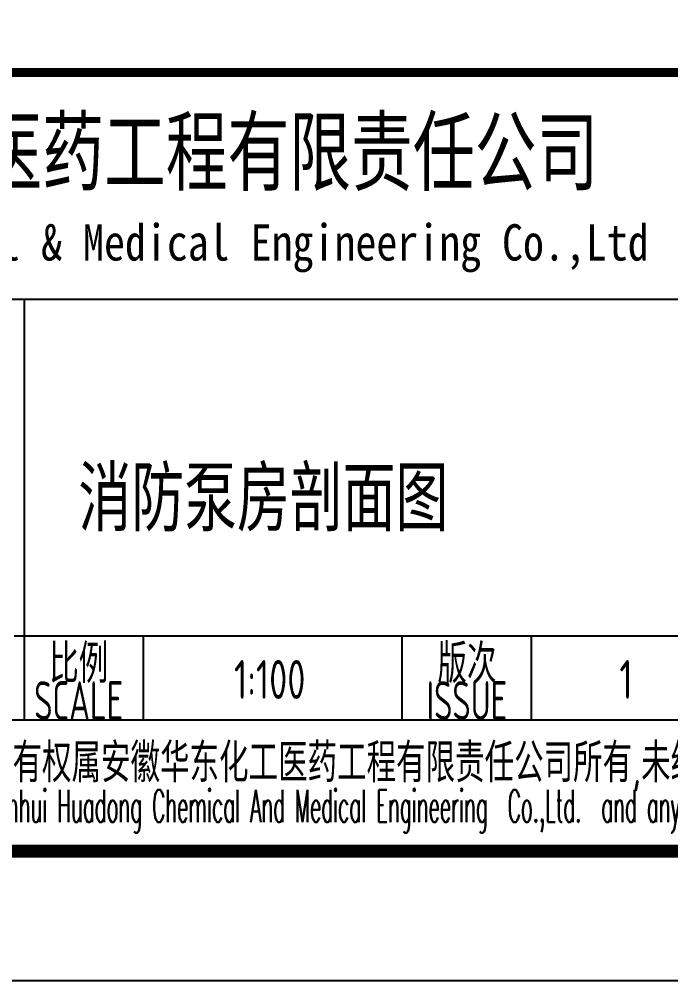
# Model space of a CAD drawing. Extents: x 84552 to 1115094, y -331058 to 102248.
# Drawn here: x 246595 to 249112, y 55935 to 59647 of the extents above; entities that cross this region are included whole.
import ezdxf
from ezdxf.enums import TextEntityAlignment as Align

# ---------------------------------------------------------------- set-up
doc = ezdxf.new("R2010")
doc.units = 0
doc.header["$LTSCALE"] = 1000
doc.header["$MEASUREMENT"] = 0
doc.layers.add('TEXT_给水', color=7, linetype='Continuous')
doc.styles.add('ECEC_TQ', font='txt_l.shx', dxfattribs={"bigfont": 'hztxt_l.shx'})
doc.styles.add('sceie', font='sceie.shx', dxfattribs={"width": 0.7, "bigfont": 'sceic.shx'})
doc.styles.add('宋体', font='', dxfattribs={"width": 0.6})
doc.styles.get('宋体').set_extended_font_data('SimSun')

msp = doc.modelspace()

# ---------------------------------------------------------------- linework, layer by layer
for p, q in [((243818.9, 59441.6), (252822.7, 59441.6)), ((243818.9, 59441.6), (252822.7, 59441.6)), ((243818.9, 59441.6), (252822.7, 59441.6)), ((243824.5, 58566.6), (249324.5, 58566.6)), ((243864.5, 58566.6), (249364.5, 58566.6)), ((246614.5, 56941.6), (246614.5, 58566.6)), ((246574.5, 57266.6), (252824.5, 57266.6)), ((247074.5, 56941.6), (247074.5, 57266.6)), ((248074.5, 56941.6), (248074.5, 57266.6)), ((248574.5, 56941.6), (248574.5, 57266.6)), ((243824.5, 56941.6), (252824.5, 56941.6)), ((243824.5, 56441.6), (252824.5, 56441.6)), ((243824.5, 56441.6), (252824.5, 56441.6)), ((253324.5, 55934.7), (211324.5, 55934.7))]:
    msp.add_line(p, q)
at = {"color": 0, "const_width": 50}
msp.add_lwpolyline([(252824.5, 56434.7), (212574.5, 56434.7), (212574.5, 85134.7), (252824.5, 85134.7)], close=True, dxfattribs=at)
at = {"const_width": 35}
msp.add_lwpolyline([(252824.5, 59441.6), (243824.5, 59441.6)], dxfattribs=at)

# ---------------------------------------------------------------- texts
for s, height, style, width, p in [('安徽华东化工医药工程有限责任公司', 250, '宋体', 0.7, (246922, 59141.6)), ('Anhui Huadong Chemical & Medical Engineering Co.,Ltd', 140, '宋体', 0.85, (246922, 58766.6)), ('比例', 150, 'sceie', 0.8, (246824.5, 57166.6)), ('版次', 150, 'sceie', 0.8, (248324.5, 57166.6)), ('1:100', 150, 'sceie', 0.8, (247562.5, 57098.1)), ('1', 150, 'sceie', 0.8, (248939.2, 57098.1)), ('SCALE', 150, 'sceie', 0.7, (246824.5, 57016.6)), ('ISSUE', 150, 'sceie', 0.7, (248324.5, 57016.6)), ('本文件专有权属安徽华东化工医药工程有限责任公司所有,未经许可不得复制或转让给第三方', 150, 'sceie', 0.8, (248410.1, 56767.1)), ('The proprietary right of this document belongs to Anhui Huadong Chemical And Medical Engineering  Co.,Ltd.  and any replication or transfer to the 3rd. side is forbidden without its permission. ', 125, 'ECEC_TQ', 0.45, (248324.5, 56591.6))]:
    msp.add_text(s, height=height, dxfattribs=dict(style=style, width=width)).set_placement(p, align=Align.MIDDLE)
at = {"layer": 'TEXT_给水', "color": 4, "linetype": 'Continuous', "style": 'sceie', "width": 0.86}
msp.add_text('消防泵房剖面图', height=250, dxfattribs=at).set_placement((246823.2, 57669.4))

doc.saveas('drawing.dxf')
